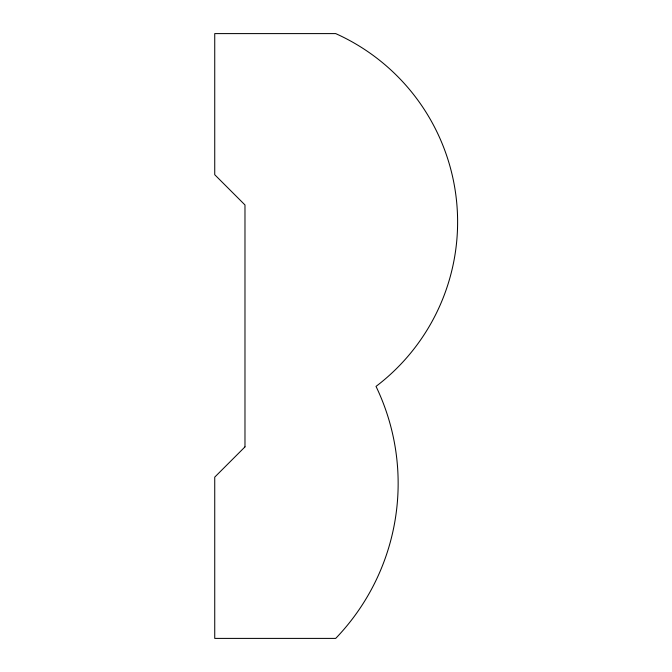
<?xml version="1.0" encoding="UTF-8"?>
<svg xmlns="http://www.w3.org/2000/svg" width="672" height="672" viewBox="0 0 672 672"><rect width="100%" height="100%" fill="white"/><g stroke="black" fill="none" stroke-linecap="round" stroke-linejoin="round"><path stroke-width="1.01" d="M244.978 446.88L214.738 477.12L214.738 638.4L335.698 638.4A223.608 223.608 0 0 0 376.018 386.4A206.48 206.48 0 0 0 335.698 33.6L214.738 33.6L214.738 174.72L244.978 204.96L244.978 446.88"/></g></svg>
